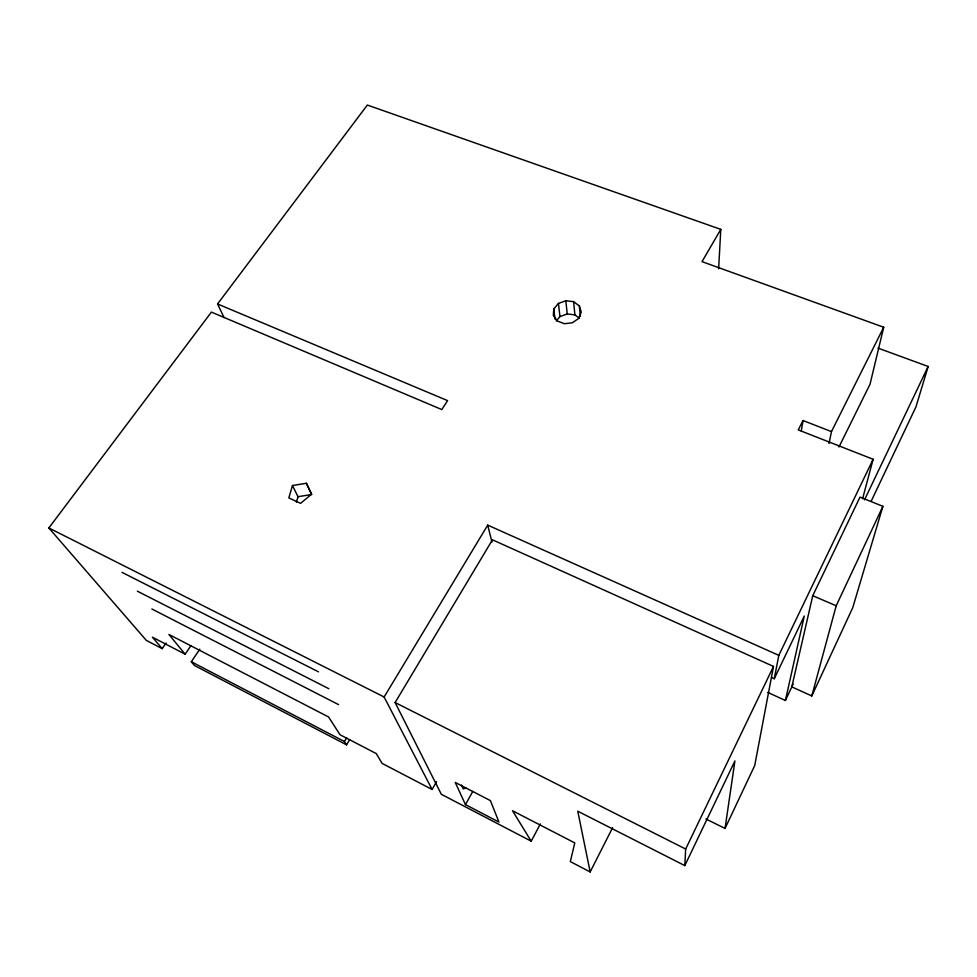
<?xml version="1.0" encoding="UTF-8"?>
<svg xmlns="http://www.w3.org/2000/svg" width="977" height="977" viewBox="0 0 977 977"><rect width="100%" height="100%" fill="white"/><g stroke="black" fill="none" stroke-linecap="round" stroke-linejoin="round"><path stroke-width="1.47" d="M531.219 841.185L512.51 810.739L574.781 842.919L570.324 861.592L590.169 871.948L577.761 811.203L684.804 865.61L685.671 849.037L773.491 666.436L492.457 539.805L395.123 702.548L441.323 794.289L531.219 841.185L540.366 823.941M718.62 268.809L720.794 229.363L367.34 105.052L217.541 303.969L224.087 317.647M553.776 308.903L553.324 315.424L557.244 320.957L564.327 323.717L572.314 322.789L578.616 318.49L581.242 312.2L579.361 305.935L573.609 301.685L565.817 300.757L558.441 303.444L553.776 308.903L554.997 319.1M705.907 818.982L725.044 828.435L734.912 760.936L684.804 865.61M801.287 430.979L803.057 420.537L831.476 431.614L829.009 443.57M773.491 666.436L754.72 765.528L725.044 828.435M771.512 677.488L774.26 678.734L778.816 655.359L873.12 459.275L798.258 429.892L803.057 420.537M767.739 692.4L785.398 700.485L804.291 616.011L774.26 678.734M812.754 595.701L791.81 686.892L811.802 695.954L852.75 607.67L882.903 506.318L860.004 497.098L812.754 595.701L836.19 605.777L811.802 695.954M720.794 229.363L702.023 261.641L883.709 327.246L870.031 384.242L838.938 447.039M862.581 498.771L873.12 459.275M296.422 502.154L298.009 496.707L292.477 485.52L306.412 483.273L311.736 494.496L298.009 496.707M292.477 485.52L288.826 497.904L300.586 503.363L311.48 494.264L306.412 483.273M877.993 348.105L928.15 366.473L915.974 406.835L871.203 501.177M836.19 605.777L882.903 506.318M785.398 700.485L793.104 684.156M864.486 499.906L928.15 366.473M831.476 431.614L883.709 327.246M590.169 871.948L612.591 827.702M465.455 804.608L455.27 782.455L490.393 800.603L498.942 822.06L465.455 804.608L472.807 791.407M190.93 645.663L185.141 654.211L168.923 634.464L328.577 716.971L340.033 734.741L376.267 753.585L382.105 763.391L432.09 789.465L436.56 781.637M432.09 789.465L384.132 697.004L487.718 525.125L778.816 655.359M199.796 649.18L191.333 661.747L194.374 665.447L346.554 744.84L349.656 739.711M346.554 744.84L344.405 741.519L346.725 737.708M217.541 303.969L447.588 400.619L441.824 409.571L211.411 312.103L48.85 527.959L146.318 640.375L162.194 648.655L166.102 642.964M556.267 320.932L559.943 316.609L567.222 313.959L574.903 314.887L579.434 318.27M465.992 788.024L463.232 788.903L461.523 785.081M48.85 527.959L384.132 697.004M395.123 702.548L685.671 849.037M122.003 572.351L318.514 671.846M137.354 591.183L328.834 688.712M151.862 608.989L338.555 704.612M185.141 654.211L152.424 637.187L162.194 648.655M191.333 661.747L344.405 741.519M487.718 525.125L491.919 541.991M558.441 303.444L559.943 316.609M565.817 300.757L567.222 313.959M573.609 301.685L574.903 314.887M579.361 305.935L580.301 316.182"/></g></svg>
